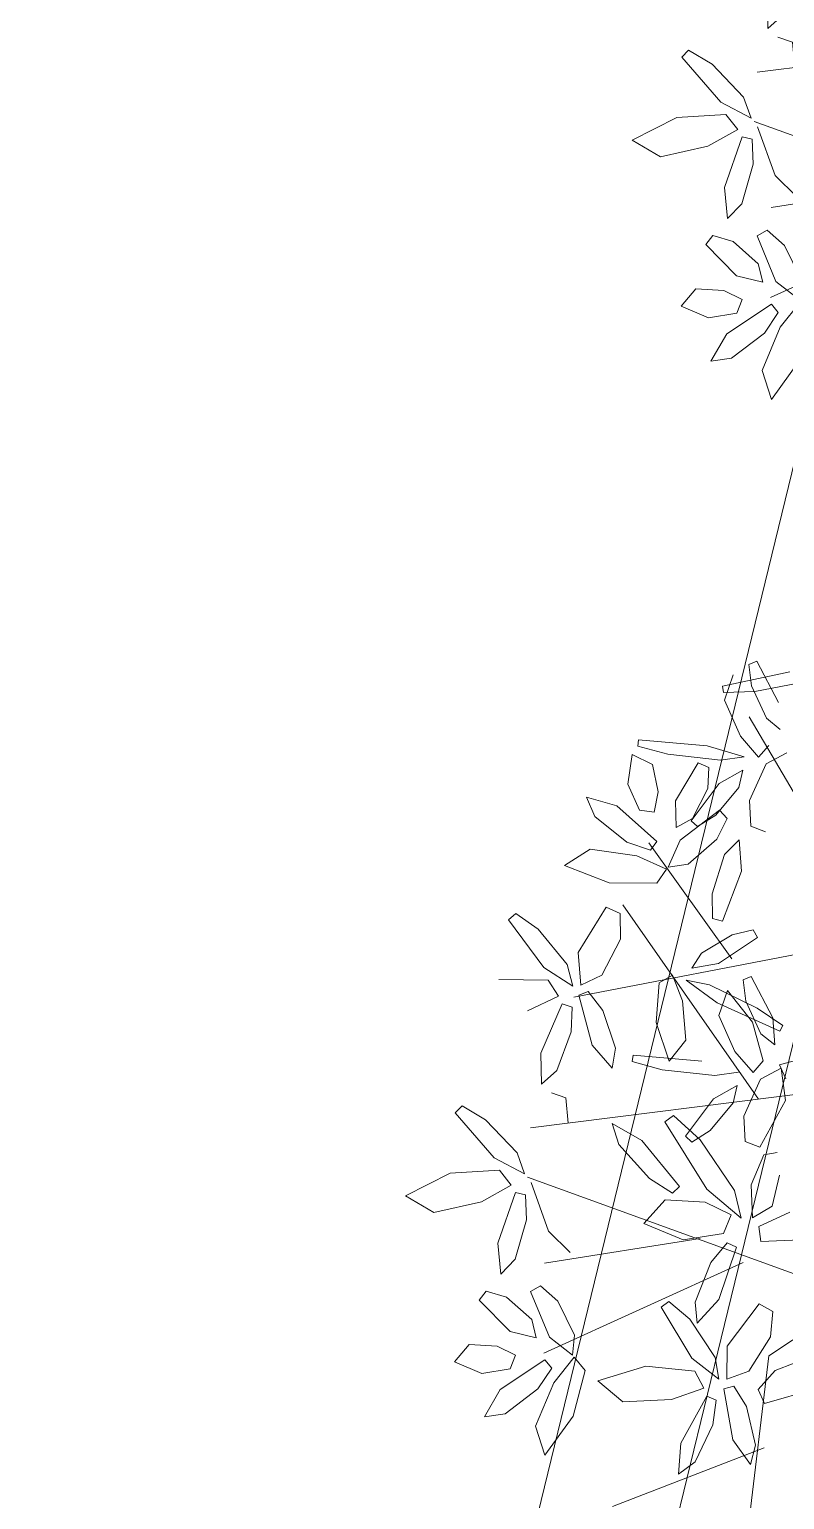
# Model space of a CAD drawing. Header units: millimetres. Extents: x 4980 to 19099, y 3891 to 5773.
# Drawn here: x 10913.8 to 10941.4, y 5013.4 to 5067.3 of the extents above; entities that cross this region are included whole.
import ezdxf

# ---------------------------------------------------------------- set-up
doc = ezdxf.new("R2010")
doc.units = ezdxf.units.MM
doc.layers.add('no3_ahşap gorunus on kalın', color=34, linetype='Continuous', lineweight=20)
doc.layers.add('no3_ölçü tefriş', color=252, linetype='Continuous', lineweight=0)

# ---------------------------------------------------------------- blocks, each defined once
blk = doc.blocks.new('p34')
at = {"color": 68}
for p, q in [((1685.294, -14118.438), (1684.949, -14119.593)), ((1686.489, -14119.835), (1685.294, -14118.438)), ((1687.424, -14121.267), (1688.687, -14119.488)), ((1688.687, -14119.488), (1688.993, -14119.67)), ((1684.949, -14119.593), (1685.738, -14121.191)), ((1687.031, -14121.555), (1686.489, -14119.835)), ((1688.993, -14119.67), (1688.702, -14120.628)), ((1694.211, -14121.641), (1693.807, -14119.884)), ((1694.626, -14121.385), (1696.025, -14119.712)), ((1696.316, -14119.918), (1695.95, -14120.849)), ((1696.025, -14119.712), (1696.316, -14119.918)), ((1688.702, -14120.628), (1687.794, -14122.038)), ((1692.951, -14121.176), (1693.734, -14122.154)), ((1695.95, -14120.849), (1694.933, -14122.183)), ((1679.642, -14122.701), (1679.81, -14121.624)), ((1679.81, -14121.624), (1680.556, -14122)), ((1685.738, -14121.191), (1686.597, -14122.104)), ((1686.597, -14122.104), (1687.031, -14121.555)), ((1687.116, -14122.482), (1687.424, -14121.267)), ((1693.734, -14122.154), (1694.211, -14121.641)), ((1694.222, -14122.572), (1694.626, -14121.385)), ((1698.209, -14122.976), (1698.443, -14121.227)), ((1698.443, -14121.227), (1699.246, -14122.005)), ((1700.445, -14121.879), (1701.061, -14121.423)), ((1701.061, -14121.423), (1701.022, -14122.574)), ((1680.556, -14122), (1680.748, -14123.009)), ((1681.371, -14123.339), (1682.229, -14121.966)), ((1682.229, -14121.966), (1682.611, -14122.14)), ((1682.611, -14122.14), (1682.568, -14122.911)), ((1683.335, -14122.517), (1684.416, -14122.139)), ((1684.416, -14122.139), (1686.37, -14122.324)), ((1687.794, -14122.038), (1687.116, -14122.482)), ((1690.45, -14122.307), (1691.557, -14122.016)), ((1691.557, -14122.016), (1693.491, -14122.355)), ((1694.933, -14122.183), (1694.222, -14122.572)), ((1699.246, -14122.005), (1699.411, -14123.716)), ((1699.815, -14123.25), (1700.445, -14121.879)), ((1680.052, -14123.668), (1679.642, -14122.701)), ((1683.99, -14122.893), (1683.335, -14122.517)), ((1685.284, -14123.84), (1686.868, -14122.79)), ((1686.371, -14122.701), (1685.497, -14122.955)), ((1686.37, -14122.324), (1686.371, -14122.701)), ((1690.238, -14122.735), (1690.186, -14123.299)), ((1691.074, -14122.734), (1690.45, -14122.307)), ((1692.571, -14122.915), (1691.074, -14122.734)), ((1693.461, -14122.731), (1692.571, -14122.915)), ((1693.491, -14122.355), (1693.461, -14122.731)), ((1694.323, -14122.844), (1695.467, -14122.467)), ((1695.467, -14122.467), (1697.314, -14123.072)), ((1701.022, -14122.574), (1700.103, -14124.31)), ((1701.061, -14123.421), (1701.893, -14122.78)), ((1701.893, -14122.78), (1702.978, -14122.672)), ((1702.978, -14122.672), (1702.802, -14123.489)), ((1703.326, -14122.803), (1703.296, -14123.94)), ((1703.555, -14122.777), (1703.326, -14122.803)), ((1703.945, -14125.271), (1703.555, -14122.777)), ((1678.405, -14123.875), (1678.119, -14123.164)), ((1678.119, -14123.164), (1679.223, -14123.492)), ((1680.748, -14123.009), (1680.586, -14123.742)), ((1681.381, -14124.322), (1681.371, -14123.339)), ((1682.568, -14122.911), (1681.987, -14124.007)), ((1685.497, -14122.955), (1683.99, -14122.893)), ((1690.186, -14123.299), (1689.295, -14123.599)), ((1692.288, -14123.78), (1693.95, -14122.86)), ((1694.164, -14123.17), (1693.613, -14123.859)), ((1693.95, -14122.86), (1694.164, -14123.17)), ((1694.861, -14123.512), (1694.323, -14122.844)), ((1697.314, -14123.072), (1697.217, -14123.63)), ((1698.616, -14124.664), (1698.209, -14122.976)), ((1699.734, -14124.16), (1699.815, -14123.25)), ((1679.573, -14124.831), (1678.405, -14123.875)), ((1679.223, -14123.492), (1680.671, -14124.82)), ((1680.586, -14123.742), (1680.052, -14123.668)), ((1681.519, -14124.785), (1682.979, -14123.718)), ((1682.979, -14123.718), (1683.264, -14124.026)), ((1684.711, -14124.793), (1685.284, -14123.84)), ((1691.641, -14124.685), (1692.288, -14123.78)), ((1693.613, -14123.859), (1692.377, -14124.635)), ((1696.306, -14123.858), (1694.861, -14123.512)), ((1697.217, -14123.63), (1696.306, -14123.858)), ((1699.411, -14123.716), (1699.2, -14124.897)), ((1701.124, -14123.956), (1701.061, -14123.421)), ((1702.802, -14123.489), (1701.874, -14123.928)), ((1681.987, -14124.007), (1681.381, -14124.322)), ((1683.264, -14124.026), (1682.866, -14124.778)), ((1700.103, -14124.31), (1699.734, -14124.16)), ((1701.874, -14123.928), (1701.124, -14123.956)), ((1703.296, -14123.94), (1703.547, -14125.868)), ((1680.433, -14125.139), (1679.573, -14124.831)), ((1680.671, -14124.82), (1680.433, -14125.139)), ((1681.074, -14125.768), (1681.519, -14124.785)), ((1682.866, -14124.778), (1681.801, -14125.667)), ((1692.377, -14124.635), (1691.641, -14124.685)), ((1699.286, -14124.939), (1700.349, -14125.122)), ((1700.764, -14124.872), (1701.712, -14124.614)), ((1701.221, -14125.379), (1700.764, -14124.872)), ((1701.712, -14124.614), (1703.257, -14125.099)), ((1677.269, -14125.649), (1678.225, -14125.068)), ((1678.225, -14125.068), (1679.922, -14125.339)), ((1679.922, -14125.339), (1681.012, -14125.841)), ((1688.976, -14125.589), (1689.667, -14125.164)), ((1689.667, -14125.164), (1689.325, -14126.37)), ((1692.049, -14125.343), (1692.018, -14126.48)), ((1692.278, -14125.317), (1692.049, -14125.343)), ((1692.667, -14127.812), (1692.278, -14125.317)), ((1700.349, -14125.122), (1701.751, -14126.266)), ((1701.13, -14125.352), (1700.98, -14125.63)), ((1702.703, -14126.023), (1701.13, -14125.352)), ((1702.428, -14125.664), (1701.221, -14125.379)), ((1703.257, -14125.099), (1703.184, -14125.512)), ((1703.869, -14126.683), (1703.945, -14125.271)), ((1705.716, -14125.489), (1704.572, -14126.373)), ((1706.689, -14125.575), (1705.716, -14125.489)), ((1706.194, -14125.302), (1705.982, -14125.394)), ((1705.982, -14125.394), (1706.287, -14126.49)), ((1707.299, -14127.572), (1706.194, -14125.302)), ((1678.903, -14126.316), (1677.269, -14125.649)), ((1681.012, -14125.841), (1680.639, -14126.347)), ((1681.801, -14125.667), (1681.074, -14125.768)), ((1688.029, -14126.973), (1688.976, -14125.589)), ((1693.644, -14125.86), (1692.385, -14126.661)), ((1695.087, -14125.618), (1693.644, -14125.86)), ((1695.477, -14126.027), (1695.087, -14125.618)), ((1700.98, -14125.63), (1701.55, -14126.177)), ((1703.184, -14125.512), (1702.428, -14125.664)), ((1703.383, -14126.748), (1702.703, -14126.023)), ((1703.547, -14125.868), (1703.869, -14126.683)), ((1680.639, -14126.347), (1678.903, -14126.316)), ((1689.325, -14126.37), (1688.013, -14128.112)), ((1692.018, -14126.48), (1692.27, -14128.408)), ((1701.524, -14126.619), (1700.696, -14126.424)), ((1701.751, -14126.266), (1701.524, -14126.619)), ((1701.55, -14126.177), (1702.731, -14126.754)), ((1704.572, -14126.373), (1703.983, -14127.201)), ((1706.464, -14126.322), (1705.435, -14127.14)), ((1706.287, -14126.49), (1707.094, -14128.259)), ((1707.203, -14126.043), (1706.464, -14126.322)), ((1707.389, -14126.297), (1707.203, -14126.043)), ((1680.385, -14126.889), (1679.849, -14127.968)), ((1681.324, -14128.47), (1680.385, -14126.889)), ((1687.712, -14127.922), (1688.029, -14126.973)), ((1688.155, -14129.106), (1690.188, -14127.026)), ((1690.188, -14127.026), (1690.491, -14127.284)), ((1692.385, -14126.661), (1693.274, -14127.065)), ((1693.274, -14127.065), (1694.647, -14126.612)), ((1702.731, -14126.754), (1703.383, -14126.748)), ((1686.147, -14128.698), (1686.38, -14127.164)), ((1686.38, -14127.164), (1687.41, -14127.715)), ((1690.491, -14127.284), (1689.854, -14128.445)), ((1701.457, -14127.525), (1702.356, -14127.25)), ((1702.356, -14127.25), (1703.816, -14127.522)), ((1703.816, -14127.522), (1704.388, -14128.161)), ((1703.983, -14127.201), (1704.488, -14127.457)), ((1705.435, -14127.14), (1705.16, -14127.731)), ((1679.849, -14127.968), (1680.352, -14129.678)), ((1687.41, -14127.715), (1687.674, -14129.158)), ((1688.013, -14128.112), (1687.712, -14127.922)), ((1691.425, -14128.564), (1689.852, -14127.893)), ((1681.564, -14130.257), (1681.324, -14128.47)), ((1682.001, -14130.04), (1683.549, -14128.504)), ((1683.549, -14128.504), (1683.82, -14128.736)), ((1686.713, -14130.086), (1686.147, -14128.698)), ((1692.105, -14129.288), (1691.425, -14128.564)), ((1692.27, -14128.408), (1692.591, -14129.223)), ((1683.82, -14128.736), (1683.369, -14129.629)), ((1687.417, -14130.585), (1688.155, -14129.106)), ((1687.674, -14129.158), (1687.45, -14130.202)), ((1680.352, -14129.678), (1681.042, -14130.723)), ((1683.369, -14129.629), (1682.233, -14130.863)), ((1684.031, -14129.676), (1683.299, -14129.929)), ((1685.572, -14129.886), (1684.031, -14129.676)), ((1681.042, -14130.723), (1681.564, -14130.257)), ((1681.489, -14131.185), (1682.001, -14130.04)), ((1683.299, -14129.929), (1684.331, -14130.496)), ((1686.415, -14130.294), (1685.572, -14129.886)), ((1686.349, -14130.665), (1686.415, -14130.294)), ((1687.45, -14130.202), (1686.713, -14130.086)), ((1677.758, -14130.572), (1678.887, -14130.385)), ((1678.339, -14131.055), (1677.758, -14130.572)), ((1678.887, -14130.385), (1680.781, -14130.901)), ((1682.233, -14130.863), (1681.489, -14131.185)), ((1684.331, -14130.496), (1686.349, -14130.665)), ((1679.813, -14131.374), (1678.339, -14131.055)), ((1680.717, -14131.273), (1679.813, -14131.374)), ((1680.781, -14130.901), (1680.717, -14131.273)), ((1681.564, -14131.465), (1682.739, -14131.196)), ((1682.739, -14131.196), (1684.522, -14131.968)), ((1679.451, -14132.209), (1681.192, -14131.446)), ((1681.376, -14131.775), (1680.764, -14132.41)), ((1681.192, -14131.446), (1681.376, -14131.775)), ((1682.039, -14132.18), (1681.564, -14131.465)), ((1678.724, -14133.05), (1679.451, -14132.209)), ((1680.764, -14132.41), (1679.462, -14133.069)), ((1683.445, -14132.658), (1682.039, -14132.18)), ((1684.522, -14131.968), (1684.374, -14132.515)), ((1681.018, -14133.025), (1681.463, -14132.675)), ((1681.985, -14134.71), (1681.018, -14133.025)), ((1681.463, -14132.675), (1682.293, -14133.116)), ((1684.374, -14132.515), (1683.445, -14132.658)), ((1679.462, -14133.069), (1678.724, -14133.05)), ((1682.293, -14133.116), (1683.135, -14134.34))]:
    blk.add_line(p, q, dxfattribs=at)
at = {"color": 44}
for p, q in [((1685.654, -14135.103), (1687.026, -14122.623)), ((1694.436, -14137.067), (1688.808, -14122.302)), ((1698.592, -14133.078), (1693.838, -14122.703)), ((1691.802, -14130.168), (1697.552, -14123.652)), ((1686.342, -14129.293), (1684.107, -14123.977)), ((1696.572, -14127.998), (1699.979, -14124.041)), ((1685.85, -14131.036), (1680.9, -14124.728)), ((1694.72, -14136.809), (1705.34, -14126.519)), ((1679.44, -14133.399), (1676.031, -14128.502)), ((1682.755, -14132.766), (1671.775, -14134.094)), ((1687.482, -14137.116), (1682.755, -14132.766))]:
    blk.add_line(p, q, dxfattribs=at)
at = {"color": 66}
for p, q in [((1699.2, -14124.897), (1698.616, -14124.664)), ((1699.567, -14125.617), (1699.286, -14124.939)), ((1694.647, -14126.612), (1695.477, -14126.027)), ((1700.696, -14126.424), (1699.567, -14125.617)), ((1695.413, -14126.554), (1694.872, -14127.859)), ((1695.445, -14127.429), (1695.413, -14126.554)), ((1706.106, -14127.429), (1707.389, -14126.297)), ((1696.51, -14126.865), (1695.893, -14126.654)), ((1695.893, -14126.654), (1696.293, -14127.563)), ((1697.432, -14127.802), (1696.51, -14126.865)), ((1697.827, -14127.336), (1697.837, -14126.959)), ((1697.837, -14126.959), (1698.717, -14126.729)), ((1698.717, -14126.729), (1700.222, -14126.833)), ((1700.222, -14126.833), (1700.867, -14127.227)), ((1695.041, -14129.331), (1695.445, -14127.429)), ((1696.293, -14127.563), (1697.554, -14128.72)), ((1699.776, -14127.575), (1697.827, -14127.336)), ((1700.867, -14127.227), (1699.776, -14127.575)), ((1701.39, -14128.088), (1701.457, -14127.525)), ((1689.852, -14127.893), (1689.702, -14128.17)), ((1689.702, -14128.17), (1690.272, -14128.717)), ((1694.438, -14128.029), (1693.294, -14128.913)), ((1694.872, -14127.859), (1694.409, -14130.341)), ((1695.411, -14128.115), (1694.438, -14128.029)), ((1694.491, -14129.289), (1695.411, -14128.115)), ((1697.787, -14128.508), (1697.432, -14127.802)), ((1689.854, -14128.445), (1688.351, -14130.104)), ((1690.272, -14128.717), (1691.453, -14129.294)), ((1695.925, -14128.583), (1695.186, -14128.862)), ((1696.111, -14128.837), (1695.925, -14128.583)), ((1697.554, -14128.72), (1697.787, -14128.508)), ((1693.294, -14128.913), (1692.706, -14129.742)), ((1695.186, -14128.862), (1694.157, -14129.68)), ((1694.829, -14129.969), (1696.111, -14128.837)), ((1690.18, -14130.065), (1691.078, -14129.79)), ((1691.078, -14129.79), (1692.539, -14130.062)), ((1691.453, -14129.294), (1692.105, -14129.288)), ((1692.706, -14129.742), (1693.21, -14129.997)), ((1693.21, -14129.997), (1694.491, -14129.289)), ((1694.157, -14129.68), (1693.882, -14130.271)), ((1694.634, -14130.393), (1695.041, -14129.331)), ((1688.351, -14130.104), (1687.417, -14130.585)), ((1690.112, -14130.628), (1690.18, -14130.065)), ((1692.539, -14130.062), (1693.111, -14130.701)), ((1693.882, -14130.271), (1694.829, -14129.969)), ((1694.409, -14130.341), (1694.634, -14130.393)), ((1688.696, -14130.645), (1687.526, -14130.988)), ((1689.872, -14130.835), (1688.696, -14130.645)), ((1690.074, -14131.295), (1689.872, -14130.835)), ((1691.987, -14131.136), (1690.112, -14130.628)), ((1693.111, -14130.701), (1691.987, -14131.136)), ((1693.214, -14130.618), (1692.766, -14130.964)), ((1693.709, -14131.506), (1693.214, -14130.618)), ((1686.764, -14131.488), (1687.271, -14131.287)), ((1687.271, -14131.287), (1688.052, -14132.266)), ((1687.526, -14130.988), (1688.114, -14131.581)), ((1687.498, -14134.079), (1686.764, -14131.488)), ((1688.114, -14131.581), (1689.287, -14131.57))]:
    blk.add_line(p, q, dxfattribs=at)

msp = doc.modelspace()

# ---------------------------------------------------------------- linework, layer by layer
at = {"layer": 'no3_ahşap gorunus on kalın'}
msp.add_lwpolyline([(10951.751, 5092.29), (10913.758, 4936.515), (10947.762, 4928.221), (10985.755, 5083.996), (10951.751, 5092.29)], dxfattribs=at)
msp.add_lwpolyline([(10955.424, 5086.247), (10919.801, 4940.187), (10944.089, 4934.264), (10979.712, 5080.324)], close=True, dxfattribs=at)

# ---------------------------------------------------------------- block references
at = {"layer": 'no3_ölçü tefriş', "rotation": 76.29338604496003}
for p in [(-3179.857, 6771.314), (-3188.16, 6732.624)]:
    msp.add_blockref('p34', p, dxfattribs=at)

doc.saveas('drawing.dxf')
